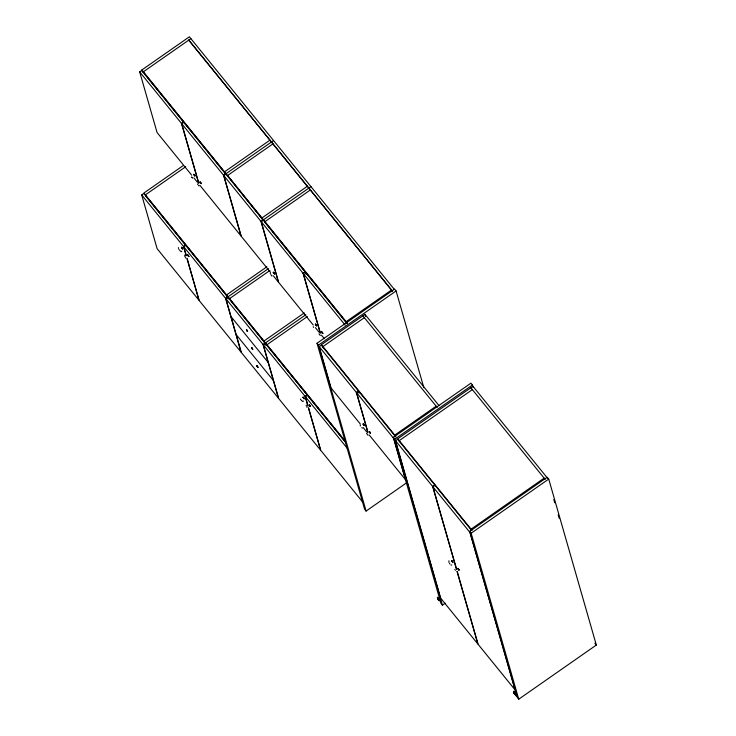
<?xml version="1.0" encoding="UTF-8"?>
<svg xmlns="http://www.w3.org/2000/svg" width="736" height="736" viewBox="0 0 736 736"><rect width="100%" height="100%" fill="white"/><g stroke="black" fill="none" stroke-linecap="round" stroke-linejoin="round"><path stroke-width="1.1" d="M515.283 694.646L515.283 693.993M515.044 694.352L515.044 692.99M515.283 693.882L515.283 693.284M178.434 248.326L178.489 247.609M306.24 405.84L306.296 405.131M181.452 247.36L182.638 248.832M193.789 174.404L194.976 175.867M187.671 255.033L188.858 256.496M200.008 182.068L201.195 183.531M246.413 329.82L247.6 331.283M251.583 347.834L252.77 349.296M256.855 366.059L257.885 367.328L257.122 366.482M273.755 272.679L274.004 273.553L273.304 272.265L274.289 273.866M303.039 397.219L304.226 398.682M315.781 324.999C314.373 322.57 317.612 326.756 316.094 325.422M309.258 404.883L310.445 406.346M321.733 332.24L322.764 333.509L322.377 332.635M363.106 424.056L364.292 425.518M369.325 431.719L370.512 433.191M451.665 560.841L452.861 562.304M457.893 568.505L459.08 569.968M181.847 251.206L181.222 251.648L179.878 250.663M184.948 254.941L184.653 255.99L185.95 258.17M303.434 401.065L302.809 401.497L301.318 400.356M448.942 560.749L448.942 562.433M142.517 72.119L141.892 69.948L189.382 36.8L394.422 289.496M191.664 175.168L157.062 132.526L139.674 71.87L141.781 70.398L183.595 121.928L181.479 123.4L198.564 182.951M190.891 38.631L143.382 71.788L143.695 72.892M198.84 183.292L181.764 123.74L183.871 122.268L225.685 173.797L223.569 175.269L240.966 235.925L199.87 185.288M183.273 165.545L143.906 193.025L345.294 441.214M186.981 258.538L198.932 300.214L157.118 248.676L141.708 194.948L143.824 193.476L185.628 245.005L183.522 246.477L186.033 255.254M185.711 166.732L145.406 194.865L145.728 195.969L226.9 296.01M269.937 140.162L224.554 171.828L225.179 174.009M226.053 173.687L273.562 140.53M270.517 272.357L241.242 236.274L223.854 175.619L225.961 174.147L263.092 219.908L260.976 221.38L278.374 282.035L273.378 275.871M272.946 143.87L227.553 175.527L262.283 219.052M186.309 255.594L183.798 246.818L185.904 245.346L227.718 296.875L225.602 298.347L241.012 352.084L199.208 300.555L187.257 258.879M307.354 186.272L261.961 217.939L262.596 220.119M263.46 219.788L310.978 186.64M313.251 325.027L278.65 282.376L261.262 221.72L263.368 220.248L305.182 271.777L303.066 273.258L320.142 332.801M310.344 189.962L264.96 221.637L265.282 222.75L346.454 322.791L346.132 321.687L391.524 290.021M266.892 266.791L226.587 294.906L227.544 298.218M268.392 268.631L228.086 296.764L228.712 298.963M225.888 298.706L263.019 344.466L278.429 398.194L241.298 352.434L225.888 298.706L228.004 297.234L265.135 342.994L265.733 345.101M229.577 298.614L269.9 270.489M320.418 333.15L303.342 273.599L305.458 272.118L347.263 323.656M304.299 312.901L263.994 341.016L264.951 344.328M263.019 344.466L265.135 342.994M265.494 342.875L305.799 314.741M308.559 408.397L320.51 450.064L278.705 398.535L263.295 344.798L265.402 343.326L307.216 394.855L305.1 396.336L307.933 406.198M307.298 316.59L266.993 344.724L267.315 345.819L344.181 440.551M406.3 483.018L366.105 511.078L364.605 509.229L317.014 343.252L394.606 289.101L396.097 290.95L423.835 387.67M366.105 511.078L318.513 345.101L396.097 290.95M439.07 405.674L364.964 314.327L321.42 344.733L395.747 436.338M360.336 424.028L331.062 387.946L319.222 346.665L321.338 345.193L395.876 437.064M364.357 317.667L322.92 346.582L323.251 347.686M307.896 405.444L305.385 396.676L307.492 395.204L346.417 443.173M367.88 432.621L356.353 392.435L358.469 390.954L359.085 393.134M367.844 431.885L356.638 392.776L358.745 391.304M394.754 435.105L436.172 406.18M445.225 603.18L442.419 605.139L440.919 603.29L393.328 437.313L470.92 383.162L472.42 385.011L473.046 387.21M442.419 605.139L394.827 439.162L472.42 385.011M456.982 571.274L477.82 643.954L440.689 598.193L395.536 440.717L397.652 439.245L471.472 530.233M472.346 389.62L399.234 440.643L399.565 441.747M456.486 569.195L432.667 486.478L434.783 485.006M456.633 569.416L432.943 486.827L435.059 485.355M471.068 529.166L544.162 478.133M469.651 531.383L547.234 477.222L548.734 479.072L596.326 645.049L518.733 699.2L517.242 697.36L469.651 531.383L471.141 533.223L518.733 699.2M471.141 533.223L548.734 479.072M451.83 565.018L450.993 564.972M362.425 428.186L361.799 427.662M193.927 174.717L194.838 175.545M200.146 182.381L201.057 183.209M273.424 272.697L274.335 273.525M315.514 324.576L316.416 325.404M181.599 247.682L182.5 248.51M187.818 255.346L188.72 256.174M363.244 424.378L364.145 425.206M369.463 432.041L370.364 432.869M246.56 330.133L247.462 330.961M251.721 348.156L252.623 348.984M303.177 397.532L304.088 398.369M309.396 405.205L310.307 406.033M451.812 561.154L452.714 561.982M458.031 568.818L458.933 569.646M191.59 176.907L192.216 177.707M192.068 177.542L192.482 178.002M198.435 185.371L198.987 185.987M271.087 274.887L271.704 275.687M271.98 275.982L271.566 275.522M320.289 335.524L319.001 333.785M368.018 435.326L366.592 433.32M547.777 478.52L472.954 386.29L397.734 438.803L472.07 530.398M188.775 40.112L392.316 290.968M188.756 40.112L392.518 291.244M470.838 387.762L545.164 479.384M362.848 315.799L437.175 407.422M141.892 69.948L347.144 322.92M144.412 73.775L224.866 172.942M139.674 71.87L181.479 123.4M181.764 123.74L223.569 175.269M223.854 175.619L260.976 221.38M261.262 221.72L303.066 273.258M303.342 273.599L345.156 325.128M594.826 643.2L596.326 645.049M273.286 272.384L274.473 273.847M315.376 324.254L316.563 325.717M321.595 331.918L322.782 333.38M193.826 177.836L197.432 182.28M315.413 327.686L319.019 332.129M321.457 335.138L324.337 338.689M317.014 343.252L318.513 345.101M393.328 437.313L394.827 439.162M395.536 440.717L432.667 486.478M432.943 486.827L470.074 532.588L515.228 690.064L478.106 644.304L457.258 571.614M319.222 346.665L356.353 392.435M356.638 392.776L393.76 438.536L405.6 479.817L369.187 434.939M363.188 427.552L366.758 431.949M230.635 300.61L264.316 342.12M141.708 194.948L183.522 246.477M183.798 246.818L225.602 298.347M263.295 344.798L305.1 396.336M305.385 396.676L347.19 448.206M231.03 316.618L268.189 362.489M236.192 334.622L273.35 380.503M256.717 365.737L257.904 367.2M362.6 501.934L320.786 450.404L308.522 407.643M438.941 599.785L438.086 598.138L440.156 600.962L437.396 597.2L438.086 599.5C441.03 603.134 436.08 597.236 437.846 599.205M516.138 694.931L514.409 692.208L517.353 696.109L513.719 691.26L514.17 693.266C510.848 689.273 520.113 700.681 514.409 693.56L514.409 692.907L516.138 695.051M438.086 598.846L438.941 599.904M313.177 326.756L313.646 327.4M449.475 563.344L449.944 563.978M321.604 331.798L322.764 333.509M315.385 324.134L316.544 325.836M273.304 272.265L274.454 273.967M369.343 431.6L370.493 433.311M200.026 181.948L201.176 183.65M363.124 423.936L364.274 425.647M193.807 174.276L194.957 175.987M457.902 568.385L459.062 570.087M451.683 560.712L452.842 562.424M309.276 404.763L310.426 406.465M303.057 397.1L304.207 398.802M246.431 329.691L247.59 331.402M251.602 347.714L252.752 349.425M187.689 254.904L188.848 256.616M181.47 247.241L182.629 248.952M256.735 365.617L257.885 367.328M197.414 183.926L197.809 184.57M306.664 406.741L307.059 407.385M300.444 399.078L300.84 399.722M178.866 249.228L179.262 249.872M458.077 568.486L458.887 569.977M451.858 560.823L452.668 562.313M321.779 331.908L322.589 333.399M315.56 324.245L316.37 325.735M369.509 431.71L370.318 433.2M363.29 424.046L363.694 424.792M273.47 272.366L273.875 273.111M200.192 182.05L201.011 183.549M193.973 174.386L194.792 175.876M309.442 404.874L310.261 406.364M303.223 397.201L304.042 398.7M246.606 329.802L247.416 331.292M251.767 347.824L252.586 349.315M256.901 365.728L257.72 367.218M187.864 255.015L188.674 256.505M181.645 247.351L182.454 248.842M455.299 570.363L454.876 569.462M360.511 425.914L360.088 425.022M270.268 273.341L270.554 273.976M553.785 499.468L554.732 502.78M558.21 514.906L559.158 518.208M458.353 568.799L458.611 569.673M452.134 561.126L452.392 562.01M364.964 314.327L365.59 316.508M394.744 435.086L395.057 436.2M369.794 432.014L370.042 432.897M363.575 424.35L363.823 425.233M305.458 272.118L306.084 274.326M322.055 332.212L322.313 333.095M309.727 405.177L309.976 406.051M303.508 397.514L303.756 398.388M265.503 342.866L266.119 345.074M246.882 330.114L247.13 330.988M252.052 348.128L252.301 349.011M257.186 366.031L257.434 366.914M200.477 182.362L200.726 183.236M194.258 174.69L194.506 175.573M229.595 298.623L229.917 299.727M188.14 255.318L188.398 256.202M181.921 247.655L182.178 248.538M516.23 694.453L516.378 695.474L516.47 694.637M438.978 599.647L439.153 600.346L438.978 599.647M515.292 693.708L515.467 694.407L515.292 693.708"/></g></svg>
